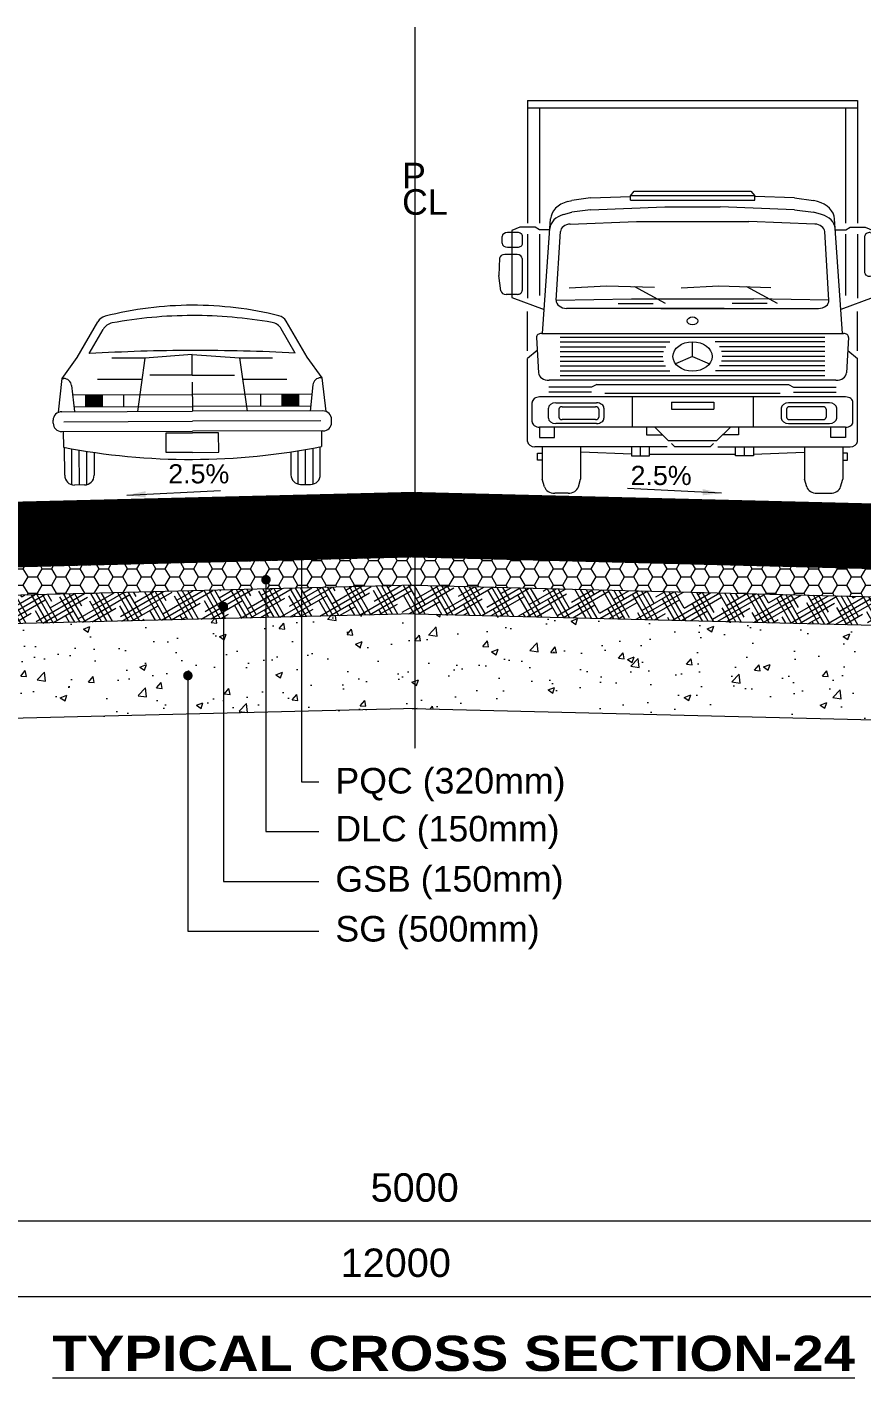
# Model space of a CAD drawing. Header units: inches. Extents: x 1863003 to 1881330, y 133141 to 515800.
# Drawn here: x 1871195 to 1875605, y 175652 to 182784 of the extents above; entities that cross this region are included whole.
import ezdxf

# ---------------------------------------------------------------- set-up
doc = ezdxf.new("R2010")
doc.units = ezdxf.units.IN
doc.header["$MEASUREMENT"] = 0
doc.linetypes.add('CENTERX2', pattern=[4, 2.5, -0.5, 0.5, -0.5])
doc.layers.get('0').update_dxf_attribs({"color": 4, "linetype": 'ELEC_LINE', "lineweight": 13})
doc.layers.get('Defpoints').update_dxf_attribs({"lineweight": 13})
for name, color, linetype, lineweight in [('DIM', 7, 'Continuous', 13), ('DIMEN', 7, 'Continuous', 13), ('HATCH', 252, 'Continuous', 13)]:
    doc.layers.add(name, color=color, linetype=linetype, lineweight=lineweight)
doc.styles.add('AB', font='ariblk.ttf')
doc.styles.add('ARIAL', font='arial.ttf')
doc.styles.get("Standard").update_dxf_attribs({"font": 'romans.shx'})
doc.linetypes.add('ELEC_LINE', pattern='A,12.7,-5.08,["EL",Standard,S=2.54,R=0,X=-2.54,Y=-1.27],-5.08', length=22.86)
doc.dimstyles.get("Standard").update_dxf_attribs({"dimtxt": 180, "dimasz": 160, "dimexe": 50, "dimexo": 50, "dimgap": 100, "dimtad": 1, "dimdec": 0, "dimzin": 0, "dimdsep": 46, "dimtxsty": 'ARIAL', "dimcen": 0.09, "dimclrd": 256, "dimclre": 256, "dimclrt": 256, "dimadec": 0, "dimazin": 0, "dimtm": 1e-09, "dimtfac": 1, "dimtdec": 0, "dimtofl": 0, "dimtmove": 0, "dimatfit": 3, "dimfxl": 0, "dimtolj": 1, "dimtzin": 0, "dimlwd": 9, "dimlwe": -1, "dimarcsym": 0})
pattern_1 = [(49.99999999999999, (849.9999999997672, -331939.8614989777), (358.6300913003767, -31.37606749129755), [37.5, -412.5]), (355, (849.9999999997672, -331939.8614989777), (-69.3756668065, 376.0960668500059), [30, -330]), (100.45144446, (879.8858404997671, -331942.4761709777), (289.254423363556, 344.7199954843147), [31.87009599999998, -350.5710559999998]), (46.18420000000001, (849.9999999997672, -331839.8614989777), (533.6206653357862, -82.75964039653827), [56.25, -618.75]), (96.63563549, (894.4683724997672, -331846.7581524777), (467.3309728371142, 487.0593003872752), [47.805171, -525.8568799999999]), (351.1841639899999, (849.9999999997672, -331839.8614989777), (467.3309725273866, 487.0593001349951), [45, -495.0000004999999]), (21, (899.9999999997672, -331864.8614989777), (298.4535260592309, -201.3094453326694), [37.5, -412.5]), (326.0000000000001, (899.9999999997672, -331864.8614989777), (121.6576659607909, 362.5750225234265), [30, -330]), (71.45144474, (924.8711269997672, -331881.6372859777), (420.1111883649855, 161.2655764031769), [31.870095, -350.571056]), (37.50000000000001, (849.9999999997672, -331939.8614989777), (6.079927658645334, 166.4469269156558), [0, -326, 0, -335, 0, -331.25]), (7.499999999999999, (849.9999999997672, -331939.8614989777), (131.5347687210743, 197.2058559411801), [0, -191, 0, -318.5, 0, -126.25]), (327.5, (738.4999999997672, -331939.8614989777), (266.9112180862045, -11.27743586718988), [0, -125, 0, -390, 0, -517.5]), (317.5, (688.4999999997672, -331939.8614989777), (291.5930846711931, 50.05249116615887), [0, -162.5, 0, -259, 0, -367.5])]
pattern_2 = [(29.99999999999999, (849.9999999997672, -331939.8614989777), (74.10254037844388, 71.65063509461096), [400, -200]), (120, (849.9999999997672, -331939.8614989777), (28.34936490538902, -99.10254037844388), [399.9999999999998, -199.9999999999999])]
pattern_3 = [(0, (849.9999999997672, -331939.8614989777), (75, 43.30127018922193), [50, -100]), (120, (849.9999999997672, -331939.8614989777), (-74.99999999999997, 43.30127018922194), [49.99999999999997, -99.99999999999994]), (59.99999999999999, (849.9999999997672, -331939.8614989777), (1.665334536937735e-14, 86.60254037844388), [-100, 50])]
pattern_4 = [(45, (849.9999999997672, -331939.8614989777), (-0.8838834764831844, 0.8838834764831844), [])]

# ---------------------------------------------------------------- blocks, each defined once
blk = doc.blocks.new('_Oblique')
at = {"color": 0, "linetype": 'ByBlock', "lineweight": -2}
blk.add_line((-0.5, -0.5), (0.5, 0.5), dxfattribs=at)
blk = doc.blocks.new('*D236')
at = {"layer": 'Defpoints', "color": 0, "ltscale": 0.02}
for p in [(1870742.303417261, 176480.1786107731), (1870742.303417261, 176480.1786107731), (1875742.303417261, 176480.1786107731)]:
    blk.add_point(p, dxfattribs=at)
at = {"layer": 'DIMEN', "lineweight": 9, "ltscale": 0.02}
blk.add_line((1875742.303417261, 176480.1786107731), (1870742.303417261, 176480.1786107731), dxfattribs=at)
at = {"layer": 'DIMEN', "lineweight": 9, "ltscale": 0.02, "xscale": 160, "yscale": 160, "zscale": 160, "rotation": 180}
blk.add_blockref('_Oblique', (1870742.303417261, 176480.1786107731), dxfattribs=at)
at = {"layer": 'DIMEN', "lineweight": 9, "ltscale": 0.02, "xscale": 160, "yscale": 160, "zscale": 160}
blk.add_blockref('_Oblique', (1875742.303417261, 176480.1786107731), dxfattribs=at)
at = {"layer": 'DIMEN', "ltscale": 0.02, "insert": (1873242.303417261, 176656.7645589313), "char_height": 150, "attachment_point": 5, "style": 'ARIAL'}
blk.add_mtext('\\A1;5000', dxfattribs=at)
blk = doc.blocks.new('ca')
at = {"color": 8}
for p, q in [((-28.87392627767986, 25.61850738525391), (-23.64386951498454, 34.62560272216797)), ((28.87392986245686, 25.61850738525391), (23.64387309976155, 34.62560272216797)), ((-25.8452016072697, 26.62766265869141), (-22.36343586014118, 32.70442199707031)), ((25.84521282149944, 26.62766265869141), (22.36344707437092, 32.70442199707031)), ((-32.63588916830486, 20.39279174804688), (-28.87392627767986, 25.61850738525391)), ((-11.86808979086345, 25.45753479003906), (-20.18772327475017, 25.45753479003906)), ((-11.86808979086345, 25.45753479003906), (-13.80725299887126, 12.06492614746094)), ((-2.022308763116598e-06, 26.33292388916016), (-11.86808979086345, 25.45753479003906)), ((-2.022308763116598e-06, 26.33292388916016), (11.86810100503499, 25.45753479003906)), ((-2.022308763116598e-06, 21.14312744140625), (-2.022308763116598e-06, 26.33292388916016)), ((11.86810100503499, 25.45753479003906), (13.8072642130428, 12.06492614746094)), ((11.86810100503499, 25.45753479003906), (20.18772685952717, 25.45753479003906)), ((32.63589275308186, 20.39279174804688), (28.87392986245686, 25.61850738525391)), ((-33.57544910477009, 11.918701171875), (-32.63588916830486, 20.39279174804688)), ((-32.63588916830486, 20.39279174804688), (-32.28344928787556, 20.39279174804688)), ((-2.022308763116598e-06, 21.14312744140625), (-10.61702167562908, 21.14312744140625)), ((-2.022308763116598e-06, 21.14312744140625), (10.61703288980061, 21.14312744140625)), ((32.63589275308186, 20.39279174804688), (32.2834605021053, 20.39279174804688)), ((33.57545268966351, 11.918701171875), (32.63589275308186, 20.39279174804688)), ((-30.30240070389118, 18.62036895751953), (-29.57140552572673, 12.06492614746094)), ((-12.64239704184001, 20.10987854003906), (-23.75327503250446, 20.10987854003906)), ((-2.022308763116598e-06, 19.41312408447266), (-2.022308763116598e-06, 12.06492614746094)), ((12.64240825601155, 20.10987854003906), (23.75327861739788, 20.10987854003906)), ((30.30239665939007, 18.62036895751953), (29.57140911050374, 12.06492614746094)), ((-30.04683124588337, 16.3284912109375), (-2.022308763116598e-06, 16.3284912109375)), ((-26.75585376791423, 13.26463317871094), (-26.75585376791423, 16.3284912109375)), ((-22.56476032303181, 13.26463317871094), (-22.56476032303181, 16.3284912109375)), ((-17.18514453939861, 13.26463317871094), (-17.18514453939861, 16.3284912109375)), ((30.04684246011311, 16.3284912109375), (-2.022308763116598e-06, 16.3284912109375)), ((17.18514812417561, 13.26463317871094), (17.18514812417561, 16.3284912109375)), ((22.56477153726155, 13.26463317871094), (22.56477153726155, 16.3284912109375)), ((26.75585735269124, 13.26463317871094), (26.75585735269124, 16.3284912109375)), ((-32.79469501541462, 12.06492614746094), (-2.022308763116598e-06, 12.06492614746094)), ((-29.7051869588322, 13.26463317871094), (-2.022308763116598e-06, 13.26463317871094)), ((29.70519817300374, 13.26463317871094), (-2.022308763116598e-06, 13.26463317871094)), ((32.79470622964436, 12.06492614746094), (-2.022308763116598e-06, 12.06492614746094)), ((-34.95222675375408, 9.207511901855469), (-34.95222675375408, 9.907394409179688)), ((-32.79469501541462, 7.049980163574219), (-2.022308763116598e-06, 7.049980163574219)), ((-32.40735828451579, 7.049980163574219), (-32.40735828451579, 3.125236511230469)), ((-32.26056873373454, 9.557449340820312), (-2.022308763116598e-06, 9.557449340820312)), ((32.26057231856976, 9.557449340820312), (-2.022308763116598e-06, 9.557449340820312)), ((32.79470622964436, 7.049980163574219), (-2.022308763116598e-06, 7.049980163574219)), ((32.40736186935101, 7.049980163574219), (32.40736186935101, 3.125236511230469)), ((34.95223796792561, 9.207511901855469), (34.95223796792561, 9.907394409179688)), ((-6.595125313324388, 1.757362365722656), (-6.595125313324388, 6.686576843261719)), ((-6.595125313324388, 6.686576843261719), (-2.022308763116598e-06, 6.686576843261719)), ((6.595136527495924, 6.686576843261719), (-2.022308763116598e-06, 6.686576843261719)), ((6.595136527495924, 1.757362365722656), (6.595136527495924, 6.686576843261719)), ((-32.09418689779704, -3.909431457519531), (-32.09418689779704, 3.0645751953125)), ((-30.28335773519939, -6.264907836914062), (-30.28335773519939, 2.725761413574219)), ((-28.40287982986774, -6.346817016601562), (-28.40287982986774, 2.395401000976562)), ((-26.52240192459431, -6.264907836914062), (-26.52240192459431, 2.086807250976562)), ((-24.71157276205486, 1.810089111328125), (-24.71157276205486, -3.909431457519531)), ((-2.022308763116598e-06, 1.757362365722656), (-6.595125313324388, 1.757362365722656)), ((-2.022308763116598e-06, 1.757362365722656), (6.595136527495924, 1.757362365722656)), ((24.71157634683186, 1.810089111328125), (24.71157634683186, -3.909431457519531)), ((26.52241313882405, -6.264907836914062), (26.52241313882405, 2.086807250976562)), ((28.40289104409749, -6.346817016601562), (28.40289104409749, 2.395401000976562)), ((30.28336894942913, -6.264907836914062), (30.28336894942913, 2.725761413574219)), ((32.09419048257405, -3.909431457519531), (32.09419048257405, 3.0645751953125)), ((-27.14895832107868, -6.346817016601562), (-29.65680133871501, -6.346817016601562)), ((27.14896953530842, -6.346817016601562), (29.65681255294476, -6.346817016601562))]:
    blk.add_line(p, q, dxfattribs=at)
for centre, radius, start, end in [((-2.022308763116598e-06, -51.15877151489258), 89.84619140625, 90.00000250547792, 104.0557395141059), ((-2.022308763116598e-06, -51.15877151489258), 89.84619140625, 75.94426549587769, 90.00000250547792), ((-21.10853015951579, 33.15342712402344), 2.931763172149658, 104.0557395141059, 149.8579703914262), ((-19.49852191971149, 31.06292724609375), 3.301851511001587, 100.1964913884343, 150.1888247544409), ((-2.022308763116598e-06, -77.34341216087341), 113.4477920532226, 90.00000250547792, 100.1964913884343), ((-2.022308763116598e-06, -77.34341216087341), 113.4477920532226, 79.80350679128016, 90.00000250547792), ((19.49853313394124, 31.06292724609375), 3.301851511001587, 29.81117683935573, 79.80350679128016), ((21.1085337442928, 33.15342712402344), 2.931763172149658, 30.14203120414816, 75.94426549587769), ((-2.022308763116598e-06, -444.7755432128906), 472.1111755371094, 90.00000250547792, 93.13816024060277), ((-2.022308763116598e-06, -444.7755432128906), 472.1111755371094, 86.8618379397985, 90.00000250547792), ((-32.28344928787556, 18.39946746826172), 1.993328452110291, 6.362710959437382, 90.00000250547792), ((32.2834605021053, 18.39946746826172), 1.993328452110291, 90.00000250547792, 173.6372876464351), ((-32.79469501541462, 9.907394409179688), 2.157535076141357, 90.00000250547792, 180.0000050081001), ((32.79470622964436, 9.907394409179688), 2.157535076141357, 0, 90.00000250547792), ((-32.79469501541462, 9.207511901855469), 2.157535076141357, 180.0000050081001, 270.0000006830187), ((32.79470622964436, 9.207511901855469), 2.157535076141357, 270.0000006830187, 0), ((-2.022308763116598e-06, 169.5877685546875), 169.5877685546875, 258.9833153636083, 270.0000006830187), ((-2.022308763116598e-06, 169.5877685546875), 169.5877685546875, 270.0000006830187, 281.0166860022666), ((-29.65680133871501, -3.909431457519531), 2.437389612197876, 180.0000050081001, 270.0000006830187), ((-27.14895832107868, -3.909431457519531), 2.437389612197876, 270.0000006830187, 0), ((27.14896953530842, -3.909431457519531), 2.437389612197876, 180.0000050081001, 270.0000006830187), ((29.65681255294476, -3.909431457519531), 2.437389612197876, 270.0000006830187, 0)]:
    blk.add_arc(centre, radius, start, end, dxfattribs=at)
for points in [[(-22.56476032303181, 13.26463317871094), (-22.56476032303181, 16.3284912109375), (-26.75585376791423, 13.26463317871094), (-26.75585376791423, 16.3284912109375)], [(22.56477153726155, 13.26463317871094), (22.56477153726155, 16.3284912109375), (26.75585735269124, 13.26463317871094), (26.75585735269124, 16.3284912109375)]]:
    blk.add_solid(points, dxfattribs=at)
blk = doc.blocks.new('A$C9c4fc737')
at = {"color": 8, "linetype": 'Continuous'}
for p, q in [((10.81007140269503, 147.2526909448789), (134.6093052432407, 147.2526909448789)), ((10.81007140269503, 147.2526909448789), (10.81007140269503, 101.3151259922306)), ((134.6093052432407, 147.2526909448789), (134.6093052432407, 101.3151259922306)), ((10.81007140269503, 144.514640566078), (134.6093052432407, 144.514640566078)), ((15.30168826063164, 144.514640566078), (15.30168826063164, 101.3151259922306)), ((130.1176883853041, 144.514640566078), (130.1176883853041, 101.3151259922306)), ((49.37210274743848, 111.5411098843906), (50.79670752352104, 113.2288923030719)), ((96.04727389849722, 111.5411098843906), (49.37210274743848, 111.5411098843906)), ((49.37210274743848, 109.8533274657675), (49.37210274743848, 111.5411098843906)), ((50.79670752352104, 113.2288923030719), (94.62266912241466, 113.2288923030719)), ((94.62266912241466, 113.2288923030719), (96.04727389849722, 111.5411098843906)), ((96.04727389849722, 109.8533274657675), (96.04727389849722, 111.5411098843906)), ((25.80307572381571, 109.3900817960384), (27.35668485541828, 109.827034364338)), ((34.43398321326822, 110.7369727246114), (27.35668485541828, 109.827034364338)), ((34.43398321326822, 110.7369727246114), (49.37210274743848, 111.3052707503666)), ((34.43398321326822, 106.3074698892306), (62.33875959576108, 107.3690646428731)), ((49.37210274743848, 109.8533274657675), (96.04727389849722, 109.8533274657675)), ((62.33875959576108, 107.3690646428731), (83.08061705017462, 107.3690646428731)), ((110.9853934326675, 106.3074698892306), (83.08061705017462, 107.3690646428731)), ((110.9853934326675, 110.7369727246114), (96.04727389849722, 111.3052707503666)), ((110.9853934326675, 110.7369727246114), (118.0626917905174, 109.827034364338)), ((119.61630092212, 109.3900817960384), (118.0626917905174, 109.827034364338)), ((16.43742453190498, 59.91248832049314), (19.42990541039035, 102.8634112855652)), ((24.28094782587141, 104.5324804893462), (27.35668485541828, 105.397531528899)), ((26.83855356904678, 100.9396588809323), (51.62170779658481, 101.9094344811165)), ((34.43398321326822, 106.3074698892306), (27.35668485541828, 105.397531528899)), ((51.62170779658481, 101.9094344811165), (93.79766884911805, 101.9094344811165)), ((118.5808230768889, 100.9396588809323), (93.79766884911805, 101.9094344811165)), ((110.9853934326675, 106.3074698892306), (118.0626917905174, 105.397531528899)), ((121.1384288200643, 104.5324804893462), (118.0626917905174, 105.397531528899)), ((128.9819521140307, 59.91248832049314), (125.9894712353125, 102.8634112855652)), ((1.260551386745647, 93.71527845913079), (1.260551386745647, 96.28955551289255)), ((6.952321232063696, 97.76593348762253), (3.229055353207514, 97.76593348762253)), ((7.944666502531618, 99.78624497377314), (4.911538634914905, 98.57299382670317)), ((4.911538634914905, 98.57299382670317), (4.911538634914905, 73.39803252520505)), ((13.60650518885814, 99.78624497377314), (7.944666502531618, 99.78624497377314)), ((8.920825198292732, 93.71527845913079), (8.920825198292732, 96.28955551289255)), ((10.81007140269503, 97.14353605674114), (10.81007140269503, 73.11245732830139)), ((15.22417338495143, 98.74541201052489), (13.60650518885814, 99.78624497377314)), ((19.14299576473422, 98.74541201052489), (15.22417338495143, 98.74541201052489)), ((15.30168826063164, 97.14353605674114), (15.30168826063164, 74.19216890487587)), ((21.52414408815093, 72.39246372279013), (23.11087843985297, 98.12731148838066)), ((123.8952325577848, 72.39246372279013), (122.3084982060827, 98.12731148838066)), ((126.2763808809686, 98.74541201052489), (130.1952032609843, 98.74541201052489)), ((130.1176883853041, 97.14353605674114), (130.1176883853041, 74.19216890487587)), ((130.1952032609843, 98.74541201052489), (131.8128714570776, 99.78624497377314)), ((131.8128714570776, 99.78624497377314), (137.4747101434041, 99.78624497377314)), ((134.6093052432407, 97.14353605674114), (134.6093052432407, 73.11245732830139)), ((137.4747101434041, 99.78624497377314), (140.5078380110208, 98.57299382670317)), ((139.3317480962723, 97.75002095242962), (146.1434926723596, 97.58522068039747)), ((140.5078380110208, 98.57299382670317), (140.5078380110208, 73.39803252520505)), ((3.229055353207514, 92.2389004844008), (6.952321232063696, 92.2389004844008)), ((137.2997770148795, 96.27441052539507), (137.2997770148795, 82.8046028696117)), ((147.8633633202408, 83.18633028503973), (148.0484157337341, 96.09373613906791)), ((0.2822680084500462, 88.11550049768994), (0, 81.6939033070812)), ((6.885636833729222, 89.48991626466159), (2.279984229011461, 89.54305841011228)), ((8.823859706986696, 88.01371297822334), (8.823859706986696, 76.04331767233089)), ((0.7474576199892908, 75.90110675262986), (0, 81.6939033070812)), ((139.4252597675659, 81.33292674750555), (146.051951929694, 81.73052827722859)), ((40.45865266723558, 77.68533015169669), (26.34564223280177, 76.88612957298756)), ((58.4318889528513, 77.0992463597795), (40.45865266723558, 77.68533015169669)), ((62.54096812033094, 71.12318662443431), (51.01508222310804, 77.34109875315335)), ((82.51802576519549, 77.68533015169669), (68.4050153309945, 76.88612957298756)), ((102.0383846617769, 77.04879670945229), (82.51802576519549, 77.68533015169669)), ((104.6003412182909, 71.12318662443431), (93.07445532130077, 77.34109875315335)), ((6.855355740757659, 74.5669396976009), (2.706808069488034, 74.5669396976009)), ((4.911538634914905, 73.39803252520505), (17.06051128986292, 68.85562026500702)), ((21.52414408815093, 72.39246372279013), (49.80183107615449, 72.94306334503926)), ((44.74661796330474, 71.12318662443431), (57.89017205638811, 71.12318662443431)), ((49.80183107615449, 72.94306334503926), (95.61754556978121, 72.94306334503926)), ((100.672758682631, 71.12318662443431), (87.52920458931476, 71.12318662443431)), ((123.8952325577848, 72.39246372279013), (95.61754556978121, 72.94306334503926)), ((140.5078380110208, 73.39803252520505), (128.3588653560728, 68.85562026500702)), ((10.81007140269503, 53.40037574415328), (10.81007140269503, 68.16311544529162)), ((84.58169729192741, 69.30330990388757), (25.45694932248443, 69.30330990388757)), ((60.83767935400829, 69.30330990388757), (119.9624273234513, 69.30330990388757)), ((134.6093052432407, 53.40037574415328), (134.6093052432407, 68.16311544529162)), ((14.1265368165914, 58.36804228380788), (14.94026613910682, 45.14494079392171)), ((16.09294749516994, 59.91248832049314), (129.3264291507658, 59.91248832049314)), ((23.01603383524343, 58.50492512102937), (122.4033428104594, 58.50492512102937)), ((23.01603383524343, 56.70389381982386), (64.2195695808623, 56.70389381982386)), ((72.70968832285143, 51.27113444113638), (72.70968832285143, 56.78345282335067)), ((122.4033428104594, 56.70389381982386), (81.1998070650734, 56.70389381982386)), ((131.2928398293443, 58.36804228380788), (130.4791105068289, 45.14494079392171)), ((14.42386939167045, 53.53638793766731), (10.81007140269503, 50.56138734007254)), ((23.01603383524343, 54.90286251861835), (62.65458538127132, 54.90286251861835)), ((23.01603383524343, 53.10183121741284), (61.81956115923822, 53.10183121741284)), ((23.01603383524343, 51.30079991614912), (61.54942669160664, 51.30079991614912)), ((72.70968832285143, 51.27113444113638), (66.34461131924763, 48.51497525000013)), ((72.70968832285143, 51.27113444113638), (79.07476532668807, 48.51497525000013)), ((122.4033428104594, 54.90286251861835), (82.76479126466438, 54.90286251861835)), ((122.4033428104594, 53.10183121741284), (83.59981548669748, 53.10183121741284)), ((122.4033428104594, 51.30079991614912), (83.86994995432906, 51.30079991614912)), ((130.9955072542652, 53.53638793766731), (134.6093052432407, 50.56138734007254)), ((10.81007140269503, 19.41215215518605), (10.81007140269503, 50.56138734007254)), ((23.01603383524343, 49.4997686149436), (61.80213106749579, 49.4997686149436)), ((23.01603383524343, 47.69873731373809), (62.61687075579539, 47.69873731373809)), ((23.01603383524343, 45.89770601253258), (64.1527073616162, 45.89770601253258)), ((122.4033428104594, 45.89770601253258), (81.26666928408667, 45.89770601253258)), ((122.4033428104594, 47.69873731373809), (82.80250589014031, 47.69873731373809)), ((122.4033428104594, 49.4997686149436), (83.6172455784399, 49.4997686149436)), ((134.6093052432407, 19.41215215518605), (134.6093052432407, 50.56138734007254)), ((126.5462891496718, 42.32832096831407), (18.87308749626391, 42.32832096831407)), ((23.01603383524343, 44.09667471132707), (122.4033428104594, 44.09667471132707)), ((36.73949882644229, 40.76687734609004), (34.84683989058249, 39.77323140465887)), ((36.73949882644229, 40.76687734609004), (108.6798778192606, 40.76687734609004)), ((108.6798778192606, 40.76687734609004), (110.5725367553532, 39.77323140465887)), ((130.1500066772569, 36.08254647935973), (15.2693699686788, 36.08254647935973)), ((34.84683989058249, 39.77323140465887), (18.75923893414438, 39.77323140465887)), ((34.84683989058249, 37.9278889420093), (18.75923893414438, 37.9278889420093)), ((39.78912425111048, 37.50204068142921), (105.6302523948252, 37.50204068142921)), ((49.98811137885787, 36.08254647935973), (49.98811137885787, 24.72659286309499)), ((95.43126526707783, 36.08254647935973), (95.43126526707783, 24.72659286309499)), ((110.5725367553532, 39.77323140465887), (126.6601377117913, 39.77323140465887)), ((110.5725367553532, 37.9278889420093), (126.6601377117913, 37.9278889420093)), ((12.51346444524825, 26.79352200578433), (12.51346444524825, 34.01561733672861)), ((18.60797379491851, 28.1803650741349), (18.60797379491851, 31.82522433414124)), ((21.36387931858189, 33.89215347677236), (36.6879188392777, 33.89215347677236)), ((22.54498166893609, 31.52994877216406), (22.54498166893609, 28.47564063605387)), ((23.72608400485478, 32.41577552404488), (36.29421808989719, 32.41577552404488)), ((37.47532042581588, 31.52994877216406), (37.47532042581588, 28.47564063605387)), ((39.44382436270826, 31.82522433414124), (39.44382436270826, 28.1803650741349)), ((64.75085108005442, 34.09525459655561), (64.75085108005442, 31.5401650328422)), ((64.75085108005442, 34.09525459655561), (80.66852556588128, 34.09525459655561)), ((64.75085108005442, 31.5401650328422), (80.66852556588128, 31.5401650328422)), ((80.66852556588128, 34.09525459655561), (80.66852556588128, 31.5401650328422)), ((105.9755522829946, 31.82522433414124), (105.9755522829946, 28.1803650741349)), ((107.9440562201198, 31.52994877216406), (107.9440562201198, 28.47564063605387)), ((124.0554973273538, 33.89215347677236), (108.731457806658, 33.89215347677236)), ((121.6932926410809, 32.41577552404488), (109.1251585558057, 32.41577552404488)), ((122.8743949769996, 31.52994877216406), (122.8743949769996, 28.47564063605387)), ((126.8114028510172, 28.1803650741349), (126.8114028510172, 31.82522433414124)), ((132.9059122006875, 26.79352200578433), (132.9059122006875, 34.01561733672861)), ((36.6879188392777, 26.11343593144557), (21.36387931858189, 26.11343593144557)), ((36.29421808989719, 27.58981388423126), (23.72608400485478, 27.58981388423126)), ((108.731457806658, 26.11343593144557), (124.0554973273538, 26.11343593144557)), ((109.1251585558057, 27.58981388423126), (121.6932926410809, 27.58981388423126)), ((130.1500066772569, 24.72659286309499), (15.2693699686788, 24.72659286309499)), ((15.2693699686788, 24.72659286309499), (15.2693699686788, 20.89395851764129)), ((15.2693699686788, 20.89395851764129), (20.84116376377642, 20.89395851764129)), ((20.84116376377642, 20.89395851764129), (20.84116376377642, 24.72659286309499)), ((55.47682229336351, 24.72659286309499), (55.47682229336351, 21.88760445907246)), ((55.47682229336351, 21.88760445907246), (61.42517894948833, 21.88760445907246)), ((58.50507659092546, 24.72659286309499), (63.61525571835227, 19.75836315599736)), ((86.91430005477741, 24.72659286309499), (81.80412092758343, 19.75836315599736)), ((89.94255435257219, 21.88760445907246), (83.99419769644737, 21.88760445907246)), ((89.94255435257219, 24.72659286309499), (89.94255435257219, 21.88760445907246)), ((124.5782128821593, 20.89395851764129), (124.5782128821593, 24.72659286309499)), ((130.1500066772569, 20.89395851764129), (124.5782128821593, 20.89395851764129)), ((130.1500066772569, 24.72659286309499), (130.1500066772569, 20.89395851764129)), ((63.23672393104061, 17.34522301255492), (13.56597692635842, 17.34522301255492)), ((16.29878231720068, 17.34522301255492), (16.29878231720068, 5.279522295284551)), ((30.68299023108557, 17.34522301255492), (30.68299023108557, 5.279522295284551)), ((49.79884548531845, 14.64818402868696), (30.87225612485781, 15.35793112969259)), ((49.79884548531845, 17.34522301255492), (49.79884548531845, 13.93843692768132)), ((53.20563157019205, 13.93843692768132), (53.20563157019205, 17.34522301255492)), ((56.61241765506566, 13.93843692768132), (56.61241765506566, 17.34522301255492)), ((63.61525571835227, 19.75836315599736), (81.80412092758343, 19.75836315599736)), ((66.09734272304922, 17.34522301255492), (64.79634029022418, 18.61008648894494)), ((79.32203392288648, 17.34522301255492), (66.09734272304922, 17.34522301255492)), ((79.32203392288648, 17.34522301255492), (80.62303635571152, 18.61008648894494)), ((82.18265271466225, 17.34522301255492), (131.8533997195773, 17.34522301255492)), ((88.80695899087004, 13.93843692768132), (88.80695899087004, 17.34522301255492)), ((92.21374507574365, 13.93843692768132), (92.21374507574365, 17.34522301255492)), ((95.62053116061725, 17.34522301255492), (95.62053116061725, 13.93843692768132)), ((95.62053116061725, 14.64818402868696), (114.5471205210779, 15.35793112969259)), ((114.7363864146173, 17.34522301255492), (114.7363864146173, 5.279522295284551)), ((129.120594328735, 17.34522301255492), (129.120594328735, 5.279522295284551)), ((14.51846541743726, 12.32884671847569), (14.51846541743726, 14.95200559473597)), ((14.51846541743726, 14.95200559473597), (16.29878231720068, 14.95200559473597)), ((16.29878231720068, 12.32884671847569), (14.51846541743726, 12.32884671847569)), ((49.79884548531845, 13.93843692768132), (56.61241765506566, 13.93843692768132)), ((56.61241765506566, 14.64818402868696), (88.80695899087004, 14.64818402868696)), ((95.62053116061725, 13.93843692768132), (88.80695899087004, 13.93843692768132)), ((130.9009112284984, 14.95200559473597), (129.120594328735, 14.95200559473597)), ((129.120594328735, 12.32884671847569), (130.9009112284984, 12.32884671847569)), ((130.9009112284984, 12.32884671847569), (130.9009112284984, 14.95200559473597)), ((17.13803700078279, 2.335416865476873), (16.29878231720068, 5.279522295284551)), ((29.84373554773629, 2.335416865476873), (30.68299023108557, 5.279522295284551)), ((115.5756410981994, 2.335416865476873), (114.7363864146173, 5.279522295284551)), ((128.2813396451529, 2.335416865476873), (129.120594328735, 5.279522295284551)), ((25.99373464658856, 0), (20.98803790193051, 0)), ((119.4256419993471, 0), (124.4313387440052, 0))]:
    blk.add_line(p, q, dxfattribs=at)
for centre, major_axis, ratio, start_param, end_param in [((29.25901510962285, 102.478203024657), (9.842519685239607, 8.685140878007128e-10), 0.7499999999976008, 1.929566996875606, 3.089386062538172), ((116.1603615363128, 102.478203024657), (-9.842519684983525, 1.044730263928248e-10), 0.7500000000071224, 3.193799244538609, 4.353618310236004), ((27.04569937568158, 99.00297738978406), (7.874015865556987, 4.652433814187923e-10), 0.749999999989869, 1.929566996891334, 3.089386062563803), ((118.3736772702541, 99.00297738978406), (7.874015865300907, 2.987938476012848e-10), 0.7500000000017711, 0.0522065908974827, 1.212025656613489), ((3.229055353207514, 96.28955551289255), (1.968503966461868, 1.285005698369486e-10), 0.749999999940861, 1.570796326745938, 3.141592653502755), ((6.952321232063696, 96.28955551289255), (1.968503966229037, 2.706370932071493e-10), 0.7500000000295695, -1.833113660865138e-10, 1.570796326691784), ((27.04368367418647, 97.99091361893807), (-3.937007932723968, 2.312929198222416e-10), 0.7500000000002759, -1.51866967777492, -0.04620985496934704), ((118.3756929717492, 97.99091361893807), (3.937007932723968, 2.312929198222416e-10), 0.7500000000002759, 0.04620985496934704, 1.51866967777492), ((139.2682809811085, 96.27441052539507), (1.968503966229037, 2.497819467660958e-10), 0.7500000000498698, 1.538549444250816, 3.141592653420608), ((146.0800255571958, 96.10961025336292), (1.968503966183297, 2.493730358322635e-11), 0.7500000000660637, -0.01075227378542487, 1.538549444454071), ((3.229055353207514, 93.71527845913079), (-1.968503966461867, 1.285010069326342e-10), 0.749999999940861, 8.703793241693347e-11, 1.570796326843855), ((6.952321232063696, 93.71527845913079), (-1.968503966229037, 2.706379673985203e-10), 0.7500000000295695, 1.570796326898009, 3.141592653773105), ((2.249703136039898, 88.06685512361582), (-1.968503966359715, 8.40328508991271e-12), 0.750000000003175, 4.697005578532028, 6.250230209543837), ((6.855355740757659, 88.01371297822334), (1.968503966229036, 1.260290043539562e-11), 0.7500000000233307, -8.536282791737904e-12, 1.55541292493321), ((139.2682809811085, 82.8046028696117), (-1.968503966229037, 3.625980915698539e-10), 0.7500000000340206, 2.455997627492934e-10, 1.650626312817779), ((145.8949731434695, 83.20220439933473), (-1.968503966415619, 5.900497841098077e-11), 0.749999999960756, 1.65062631257587, 3.130840379860985), ((6.855355740757659, 76.04331767233089), (-1.968503966229037, 2.706379673985203e-10), 0.7500000000295695, 1.570796326898009, 3.141592653773105), ((2.706808069488034, 76.04331767233089), (-1.968503966271369, 1.554073060315424e-10), 0.7500000000134409, 0.09647377531102164, 1.570796326854107), ((25.45694932248443, 72.25606585340574), (-3.937007932715591, 4.113186456186132e-10), 0.7499999999952969, -0.0462098548890495, 1.570796326873253), ((119.9624273234513, 72.25606585340574), (3.937007932493279, 1.217947525238363e-11), 0.7500000000376474, 4.71238898038237, 6.329395162203811), ((72.70968832285143, 64.59174372506095), (-1.996488246135414, 7.963933390907697e-11), 0.7499999999416898, 3.141592653642979, 9.424777960822565), ((16.09294749516994, 58.43611034576315), (-1.968503966311554, 7.931594072135041e-11), 0.7499999999981304, -1.570796326764677, 0.04612111607132863), ((129.3264291507658, 58.43611034576315), (1.968503966311554, 7.931637781703598e-11), 0.7499999999981303, -0.04612111607132863, 1.570796326764677), ((18.87308749626391, 45.28107691783225), (3.937007932612698, 2.218595207314196e-10), 0.750000000014898, 3.187713769531352, 4.712388980342426), ((126.5462891496718, 45.28107691783225), (-3.937007932612698, 2.218595207314196e-10), 0.750000000014898, 1.570796326837161, 3.095471537648233), ((15.2693699686788, 34.01561733672861), (-2.755905523430556, 1.92061759289608e-10), 0.7500000000211212, -1.570796326742628, 9.29212262690271e-11), ((130.1500066772569, 34.01561733672861), (2.755905523430556, 1.920617592896081e-10), 0.7500000000211212, -9.29212262690271e-11, 1.570796326742629), ((21.36387931858189, 31.82522433414124), (2.755905523663387, 2.070767827158106e-10), 0.7499999999577579, 1.570796326738543, 3.141592653489607), ((23.72608400485478, 31.52994877216406), (-1.181102335918695, 8.643329318177971e-11), 0.7499999999507175, -1.570796326740012, 9.757350483141636e-11), ((36.29421808989719, 31.52994877216406), (1.181102335918695, 8.643276866697656e-11), 0.7499999999507176, -9.757283869760158e-11, 1.570796326740012), ((36.6879188392777, 31.82522433414124), (2.755905523430556, 1.920617592896081e-10), 0.7500000000211212, -9.29212262690271e-11, 1.570796326742629), ((108.731457806658, 31.82522433414124), (2.755905523663387, 2.070767827158106e-10), 0.7499999999577579, 1.570796326738543, 3.141592653489607), ((109.1251585558057, 31.52994877216406), (1.181102335685864, 7.88954909307304e-11), 0.7500000000985649, 1.570796326744798, 3.141592653500728), ((121.6932926410809, 31.52994877216406), (-1.181102335918695, 4.780339471246399e-10), 0.7499999999507175, 3.141592654129441, 4.712388980688242), ((124.0554973273538, 31.82522433414124), (-2.755905523663387, 2.070761707818574e-10), 0.7499999999577578, 3.141592653689979, 4.712388980441044), ((15.2693699686788, 26.79352200578433), (2.755905523430556, 2.471713072433679e-10), 0.7500000000422421, 3.141592653470209, 4.712388980317423), ((21.36387931858189, 28.1803650741349), (-2.755905523663387, 1.51967234757395e-10), 0.7499999999788789, 7.352318753817144e-11, 1.570796326836253), ((23.72608400485478, 28.47564063605387), (1.181102335918694, 2.194790955646965e-10), 0.7499999999014352, 3.141592653342025, 4.71238898024532), ((36.29421808989719, 28.47564063605387), (-1.181102335918695, 2.194790955646966e-10), 0.7499999999014348, 1.570796326934266, 3.14159265383756), ((36.6879188392777, 28.1803650741349), (-2.755905523430556, 2.471713072433679e-10), 0.7500000000422421, 1.570796326862162, 3.141592653709377), ((108.731457806658, 28.1803650741349), (-2.755905523663387, 1.51967234757395e-10), 0.7499999999788789, 7.352318753817144e-11, 1.570796326836253), ((109.1251585558057, 28.47564063605387), (1.181102335685864, 5.415019381187713e-11), 0.7500000000492826, 3.141592653528663, 4.712388980350305), ((121.6932926410809, 28.47564063605387), (1.181102335918695, 3.449876202269198e-10), 0.7499999999014351, 4.712388980165622, 6.283185306790133), ((124.0554973273538, 28.1803650741349), (2.755905523663387, 1.51967234757395e-10), 0.7499999999788789, 4.712388980343333, 6.283185307106063), ((130.1500066772569, 26.79352200578433), (-2.755905523430556, 2.471713072433679e-10), 0.7500000000422421, 1.570796326862162, 3.141592653709377), ((13.56597692635842, 19.41215215518605), (-2.755905523663387, 2.070761707818574e-10), 0.7499999999577578, 1.001854155191495e-10, 1.570796326851251), ((131.8533997195773, 19.41215215518605), (2.755905523663387, 2.070767827158106e-10), 0.7499999999577579, 4.712388980328336, 6.283185307079401), ((20.98803790193051, 2.952755949518178), (-3.937007932812566, 1.456588815042779e-10), 0.7499999999768232, 0.2106260617996123, 1.570796326822644), ((25.99373464658856, 2.952755949518178), (3.937007932812566, 1.45659755695649e-10), 0.7499999999768232, 4.712388980356941, 6.072559245379972), ((119.4256419993471, 2.952755949518178), (-3.937007932812566, 1.456588815042779e-10), 0.7499999999768232, 0.2106260617996123, 1.570796326822644), ((124.4313387440052, 2.952755949518178), (3.937007932812566, 1.45659755695649e-10), 0.7499999999768232, 4.712388980356941, 6.072559245379972)]:
    blk.add_ellipse(centre, major_axis=major_axis, ratio=ratio, start_param=start_param, end_param=end_param, dxfattribs=at)
blk.add_ellipse((72.70968832285143, 51.27113444113638), major_axis=(7.349757843185215, 3.855910155033785e-11), ratio=0.749999999976241, dxfattribs=at)
blk = doc.blocks.new('*D237')
at = {"layer": 'Defpoints', "color": 0, "ltscale": 0.02}
for p in [(1867142.303417261, 176315.3972256735), (1879142.303417261, 176315.3972256735), (1879142.303417261, 176082.7880157297)]:
    blk.add_point(p, dxfattribs=at)
at = {"layer": 'DIMEN', "ltscale": 0.02}
for p, q in [((1867142.303417261, 176265.3972256735), (1867142.303417261, 176032.7880157297)), ((1879142.303417261, 176265.3972256735), (1879142.303417261, 176032.7880157297))]:
    blk.add_line(p, q, dxfattribs=at)
at = {"layer": 'DIMEN', "lineweight": 9, "ltscale": 0.02}
blk.add_line((1867142.303417261, 176082.7880157297), (1879142.303417261, 176082.7880157297), dxfattribs=at)
at = {"layer": 'DIMEN', "lineweight": 9, "ltscale": 0.02, "xscale": 160, "yscale": 160, "zscale": 160, "rotation": 180}
blk.add_blockref('_Oblique', (1867142.303417261, 176082.7880157297), dxfattribs=at)
at = {"layer": 'DIMEN', "lineweight": 9, "ltscale": 0.02, "xscale": 160, "yscale": 160, "zscale": 160}
blk.add_blockref('_Oblique', (1879142.303417261, 176082.7880157297), dxfattribs=at)
at = {"layer": 'DIMEN', "ltscale": 0.02, "insert": (1873142.303417261, 176259.373963888), "char_height": 150, "attachment_point": 5, "style": 'ARIAL'}
blk.add_mtext('\\A1;12000', dxfattribs=at)

msp = doc.modelspace()

# ---------------------------------------------------------------- hatches: boundary and pattern name
at = {"layer": 'DIM', "linetype": 'Continuous', "ltscale": 0.02}
h = msp.add_hatch(dxfattribs=at)
h.set_pattern_fill('HONEY', color=31, scale=400, style=0)
h.set_pattern_definition(pattern_3)
h.paths.add_polyline_path([(1870742.332763834, 179924.2904276349), (1870742.332763834, 179774.2435244205), (1873242.303417261, 179836.766484198), (1873242.303417261, 179986.8133874123)])
h = msp.add_hatch(dxfattribs=at)
h.set_pattern_fill('HONEY', color=31, scale=400, style=0)
h.set_pattern_definition(pattern_3)
h.paths.add_polyline_path([(1875742.303417261, 179774.2427904782), (1875742.303417261, 179924.2896936925), (1873242.303417261, 179986.8133874123), (1873242.303417261, 179836.766484198)])
h = msp.add_hatch(dxfattribs=at)
h.set_pattern_fill('HOUND', color=130, scale=400, angle=30, style=0)
h.set_pattern_definition(pattern_2)
h.paths.add_polyline_path([(1870742.332763834, 179774.2435244207), (1870742.332763834, 179624.1966212065), (1873242.303417261, 179686.7195809837), (1873242.303417261, 179836.766484198)])
h = msp.add_hatch(dxfattribs=at)
h.set_pattern_fill('HOUND', color=130, scale=400, angle=30, style=0)
h.set_pattern_definition(pattern_2)
h.paths.add_polyline_path([(1875742.303417261, 179624.1958872638), (1875742.303417261, 179774.242790478), (1873242.303417261, 179836.766484198), (1873242.303417261, 179686.7195809837)])
h = msp.add_hatch(dxfattribs=at)
h.set_pattern_fill('AR-CONC', scale=50, style=0)
h.set_pattern_definition(pattern_1)
h.paths.add_polyline_path([(1870742.332763835, 179624.1966212064), (1870742.332763834, 179124.0402771589), (1873242.303417261, 179186.5632369362), (1873242.303417261, 179686.7195809837)])
h = msp.add_hatch(dxfattribs=at)
h.set_pattern_fill('AR-CONC', scale=50, style=0)
h.set_pattern_definition(pattern_1)
h.paths.add_polyline_path([(1875742.303417261, 179124.0395432163), (1875742.303417261, 179624.195887264), (1873242.303417261, 179686.7195809837), (1873242.303417261, 179186.5632369362)])
at = {"layer": 'HATCH', "linetype": 'Continuous', "ltscale": 0.02}
h = msp.add_hatch(dxfattribs=at)
h.set_pattern_fill('ANSI31', color=141, scale=10)
h.set_pattern_definition(pattern_4)
h.paths.add_polyline_path([(1870742.332763835, 180264.3967415873), (1870742.332763834, 179924.2904276348), (1873242.303417261, 179986.8133874123), (1873242.303417261, 180326.9197013647)])
h = msp.add_hatch(dxfattribs=at)
h.set_pattern_fill('ANSI31', color=141, scale=10)
h.set_pattern_definition(pattern_4)
h.paths.add_polyline_path([(1875742.303417261, 179924.2896936923), (1875742.303417261, 180264.3960076449), (1873242.303417261, 180326.9197013647), (1873242.303417261, 179986.8133874123)])

# ---------------------------------------------------------------- linework, layer by layer
at = {"color": 6, "linetype": 'Continuous', "ltscale": 0.02}
for points in [[(1873242.303417261, 180326.9197013647), (1870742.303417261, 180264.3960076448)], [(1873242.303417261, 180326.9197013647), (1875742.303417261, 180264.3960076448)], [(1873242.303417261, 179986.8133874123), (1870742.332763834, 179924.2904276349)], [(1873242.303417261, 179986.8133874123), (1875742.303417261, 179924.2896936924)], [(1873242.303417261, 179836.766484198), (1870742.332763834, 179774.2435244206)], [(1873242.303417261, 179836.766484198), (1875742.303417261, 179774.2427904781)], [(1873242.303417261, 179686.7195809837), (1870742.332763834, 179624.1966212063)], [(1873242.303417261, 179686.7195809837), (1875742.303417261, 179624.1958872638)], [(1873254.804247144, 179186.8758761597), (1870742.332763834, 179124.0402771587)], [(1873229.802587377, 179186.8758761597), (1875742.303417261, 179124.0395432162)]]:
    msp.add_lwpolyline(points, dxfattribs=at)
at = {"layer": 'DIM', "color": 1, "linetype": 'CENTERX2'}
msp.add_lwpolyline([(1873242.303417261, 182784.1161398436), (1873242.303417261, 178975.9345504739)], dxfattribs=at)

# ---------------------------------------------------------------- block references
at = {"color": 2, "linetype": 'Continuous', "ltscale": 0.02, "xscale": 14.07333922491834, "yscale": 14.07333922491834, "zscale": 14.07333922491834}
msp.add_blockref('A$C9c4fc737', (1873686.663129216, 180323.3380164948), dxfattribs=at)
at = {"layer": 'DIM', "color": 7, "linetype": 'Continuous', "xscale": 21.03433218205, "yscale": 21.03433218205, "zscale": 21.03433218205, "rotation": 0.1542392016107283}
msp.add_blockref('ca', (1872068.586489629, 180501.477968347), dxfattribs=at)

# ---------------------------------------------------------------- texts
at = {"layer": 'DIMEN', "linetype": 'Continuous', "style": 'ARIAL'}
for s, height, p in [('P', 135, (1873175.844641006, 181932.6152977627)), ('CL', 135, (1873175.844641006, 181792.9747911501)), ('2.5%%%', 101.25, (1871940.80265943, 180374.8501228102)), ('2.5%%%', 101.25, (1874382.760059276, 180366.1100240228)), ('PQC (320mm)', 135, (1872823.451630357, 178737.571501694)), ('DLC (150mm)', 135, (1872823.451630357, 178484.816484731)), ('GSB (150mm)', 135, (1872823.451630357, 178219.1663995723)), ('SG (500mm)', 135, (1872823.451630357, 177956.0953280524))]:
    msp.add_text(s, height=height, dxfattribs=at).set_placement(p)
at = {"layer": 'DIMEN', "style": 'AB'}
msp.add_text('%%UTYPICAL CROSS SECTION-24', height=185.625, dxfattribs=at).set_placement((1871329.412393871, 175689.2643171701))

# ---------------------------------------------------------------- dimensions: what is measured, and where the dimension line sits
at = {"layer": 'DIMEN', "ltscale": 0.02}
dim = msp.add_aligned_dim(p1=(1875742.303417261, 176480.1786107731), p2=(1870742.303417261, 176480.1786107731), distance=0, text='5000', dimstyle='Standard', override={"dimtxt": 150, "dimblk1": 'Oblique', "dimblk2": 'Oblique', "dimsah": 1}, dxfattribs=at)
dim.commit()
dim.dimension.update_dxf_attribs({"geometry": '*D236', "text_midpoint": (1873242.303417261, 176656.7645589313)})
dim = msp.add_aligned_dim(p1=(1867142.303417261, 176315.3972256735), p2=(1879142.303417261, 176315.3972256735), distance=-232.60920994382468, dimstyle='Standard', override={"dimtxt": 150, "dimblk1": 'Oblique', "dimblk2": 'Oblique', "dimsah": 1}, dxfattribs=at)
dim.commit()
dim.dimension.update_dxf_attribs({"geometry": '*D237', "text_midpoint": (1873142.303417261, 176259.373963888)})

# ---------------------------------------------------------------- leaders
at = {"layer": 'DIMEN', "lineweight": 9, "ltscale": 0.02}
for points, override in [([(1871721.46798321, 180312.4260251941), (1872217.48185169, 180336.546615602)], {"dimasz": 100}), ([(1874863.167700369, 180323.3271970395), (1874367.153831889, 180347.4477874474)], {"dimasz": 100}), ([(1872644.438659173, 180125.4079526273), (1872644.438659173, 178798.7417483931), (1872736.753470415, 178798.7417483931)], {"dimasz": 50, "dimldrblk": 'Dot'}), ([(1872456.938659173, 179866.3595985252), (1872456.938659173, 178536.2417483931), (1872736.753470415, 178536.2417483931)], {"dimasz": 50, "dimldrblk": 'Dot'}), ([(1872231.938659173, 179724.696061286), (1872231.938659173, 178273.7417483931), (1872736.753470415, 178273.7417483931)], {"dimasz": 50, "dimldrblk": 'Dot'}), ([(1872044.438659173, 179360.2702209561), (1872044.438659173, 178011.2417483931), (1872736.753470415, 178011.2417483931)], {"dimasz": 50, "dimldrblk": 'Dot'})]:
    msp.add_leader(points, dimstyle='Standard', override=override, dxfattribs=at)

doc.saveas('drawing.dxf')
